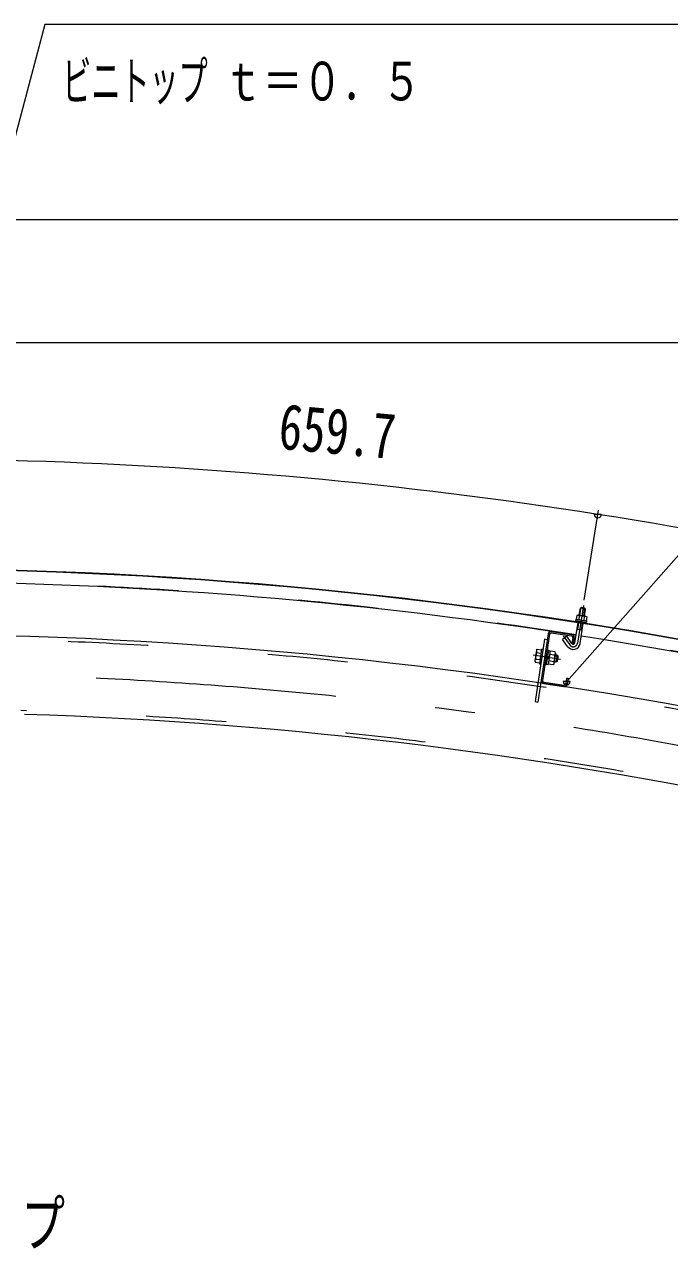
# Model space of a CAD drawing. Units: millimetres, scale not verified. Extents: x -34086 to 34091, y -14700 to 14700.
# Drawn here: x 16975 to 19553, y 6562 to 11466 of the extents above; entities that cross this region are included whole.
import ezdxf
from ezdxf.enums import TextEntityAlignment as Align

# ---------------------------------------------------------------- set-up
doc = ezdxf.new("R2010")
doc.units = ezdxf.units.MM
doc.header["$LTSCALE"] = 80
doc.linetypes.add('USER2', pattern=[10, 4, -6])
doc.linetypes.add('USER3', pattern=[24, 12, -5, 2, -5])
for name, color, linetype, lineweight in [('0-6_2-02BOLD', 7, 'Continuous', 18), ('0-7_2-12HIDDEN', 3, 'USER2', 18), ('0-8_2-22CENTER', 3, 'USER3', 18), ('0-9_2-42THIN', 4, 'Continuous', 18), ('0-A_2-52DIM', 3, 'Continuous', 18)]:
    doc.layers.add(name, color=color, linetype=linetype, lineweight=lineweight)
doc.styles.add('ＭＳ ゴシック', font='')
doc.styles.get('ＭＳ ゴシック').set_extended_font_data('MS Gothic')

msp = doc.modelspace()

# ---------------------------------------------------------------- linework, layer by layer
at = {"layer": '0-6_2-02BOLD'}
for p, q in [((19192.43, 9104.81), (19196.85, 9132.99)), ((19200.85, 9135.9), (19196.85, 9132.99)), ((19217.59, 9129.73), (19196.85, 9132.99)), ((19214.68, 9133.73), (19200.85, 9135.9)), ((19213.17, 9101.56), (19217.59, 9129.73)), ((19217.59, 9129.73), (19214.68, 9133.73)), ((19175.26, 8995.47), (19187.75, 9075.07)), ((19178.48, 9089.29), (19177.66, 9084.1)), ((19177.66, 9084.1), (19220.88, 9077.32)), ((19179.31, 9083.84), (19178.44, 9078.31)), ((19178.44, 9078.31), (19218.37, 9072.04)), ((19185.85, 9105.84), (19219.74, 9100.53)), ((19192.55, 9103.01), (19190.11, 9087.47)), ((19212.51, 9099.87), (19210.07, 9084.33)), ((19219.23, 9077.58), (19218.37, 9072.04)), ((19219.74, 9100.53), (19222.49, 9098.31)), ((19222.49, 9098.31), (19220.05, 9082.76)), ((19067.87, 9030.77), (19026.97, 8758.01)), ((19073.41, 9029.93), (19045.59, 8844.41)), ((19079.78, 9034.64), (19161.46, 9022.39)), ((19080.61, 9040.18), (19162.3, 9027.93)), ((19183.76, 9049.58), (19204.5, 9046.33)), ((19196.01, 8992.22), (19208.5, 9071.82)), ((19053.27, 9008.89), (19015.9, 8759.68)), ((19064.35, 9007.22), (19053.27, 9008.89)), ((19145.72, 8980.05), (19125.11, 9008.34)), ((19171.71, 9015.19), (19168.18, 8991.65)), ((19018.77, 8930), (19035.4, 8927.5)), ((19021.58, 8965.15), (19024.62, 8968.97)), ((19022.67, 8955.98), (19039.3, 8953.48)), ((19024.62, 8968.97), (19041.25, 8966.47)), ((19041.75, 8969.92), (19032.94, 8911.07)), ((19041.75, 8969.92), (19047.3, 8969.08)), ((19069.45, 8965.76), (19060.63, 8906.92)), ((19069.45, 8965.76), (19063.91, 8966.59)), ((19071.96, 8935.3), (19064, 8929.42)), ((19065.04, 8936.34), (19073, 8942.23)), ((19094, 8945.28), (19073.91, 8948.3)), ((19095.94, 8958.27), (19075.86, 8961.28)), ((19097.73, 8953.73), (19095.94, 8958.27)), ((19103.46, 8944.73), (19096.53, 8945.77)), ((19103.46, 8944.73), (19099.31, 8917.04)), ((19103.46, 8944.73), (19107.87, 8938.77)), ((19105.27, 8921.46), (19107.87, 8938.77)), ((19032.94, 8911.07), (19038.47, 8910.24)), ((19060.63, 8906.92), (19055.09, 8907.75)), ((19060.99, 8909.34), (19067.91, 8908.3)), ((19090.1, 8919.3), (19070.01, 8922.31)), ((19099.31, 8917.04), (19092.38, 8918.08)), ((19105.27, 8921.46), (19099.31, 8917.04)), ((19049.47, 8832.5), (19131.15, 8820.25)), ((19050.3, 8838.04), (19131.99, 8825.79)), ((19141.88, 8854.03), (19138.35, 8830.5)), ((19015.9, 8759.68), (19026.97, 8758.01))]:
    msp.add_line(p, q, dxfattribs=at)
for points in [[(19178.48, 9089.29), (19221.7, 9082.5), (19220.88, 9077.32)], [(19185.85, 9105.84), (19182.56, 9104.57), (19180.12, 9089.03)], [(19162.69, 8992.42), (19142.07, 9020.71), (19125.11, 9008.34)], [(19166.17, 9016.02), (19162.64, 8992.48), (19168.18, 8991.65)], [(19021.58, 8965.15), (19015.04, 8921.54), (19016.83, 8917.01), (19033.45, 8914.51)], [(19069.08, 8963.34), (19076.01, 8962.3), (19067.91, 8908.3)], [(19097.73, 8953.73), (19091.19, 8910.12), (19088.15, 8906.31), (19068.06, 8909.32)], [(19141.88, 8854.03), (19147.42, 8853.2), (19143.89, 8829.66)]]:
    msp.add_lwpolyline(points, dxfattribs=at)
for centre, radius, start, end in [((16419.94, -8626.52), 17916.67, 65.66528, 89.30167), ((16419.94, -8626.52), 17918.42, 65.66528, 89.30167), ((16419.94, -8626.52), 17865.92, 81.1133, 88.42862), ((19186.57, 9097.52), 8.11, 42.54817, 81.07961), ((19198.18, 9073.76), 29.79, 61.25049, 100.91093), ((19216.51, 9092.82), 8.11, 81.07961, 119.62584), ((16419.94, -8626.52), 17655.92, 65.80466, 88.854), ((19078.95, 9029.1), 11.2, 81.47133, 171.47133), ((19078.95, 9029.1), 5.6, 81.47133, 171.47133), ((19160.64, 9016.86), 11.2, 351.47133, 81.47133), ((19168.34, 8996.54), 28, 216.07961, 351.10568), ((19160.64, 9016.86), 5.6, 351.47133, 81.47133), ((19168.34, 8996.54), 7, 216.07961, 351.13176), ((16419.94, -8626.52), 17865.92, 73.73062, 81.04594), ((19025.34, 8922.37), 10.07, 130.74449, 171.47133), ((19054.52, 8937.92), 36.61, 150.44592, 192.49673), ((19031.19, 8961.34), 10.07, 171.47133, 212.19815), ((19058.26, 8937.36), 36.61, 330.44592, 12.49673), ((19087.43, 8952.91), 10.07, 310.74449, 351.47133), ((19081.58, 8913.94), 10.07, 351.47133, 32.19815), ((19051.12, 8843.58), 11.2, 171.47133, 261.47133), ((19051.12, 8843.58), 5.6, 171.47133, 261.47133), ((19132.81, 8831.33), 11.2, 261.47133, 351.47133), ((19132.81, 8831.33), 5.6, 261.47133, 351.47133), ((16419.94, -8626.52), 17344.08, 67.05199, 88.16655)]:
    msp.add_arc(centre, radius, start, end, dxfattribs=at)
at = {"layer": '0-7_2-12HIDDEN'}
for radius, start, end in [(17867.67, 81.1133, 88.42862), (17867.67, 73.73062, 81.04594), (17641.22, 65.80389, 88.854), (17358.77, 67.01984, 88.21622)]:
    msp.add_arc((16419.94, -8626.52), radius, start, end, dxfattribs=at)
at = {"layer": '0-8_2-22CENTER'}
for p, q in [((19209.26, 9144.33), (19185.63, 8993.83)), ((19127.4, 9023.01), (19154.2, 8986.24)), ((19116.96, 8928.56), (19007.93, 8944.91))]:
    msp.add_line(p, q, dxfattribs=at)
for centre, radius, start, end in [((19168.34, 8996.54), 17.5, 216.07962, 351.07962), ((16419.94, -8626.52), 17500, 65.24121, 90)]:
    msp.add_arc(centre, radius, start, end, dxfattribs=at)
at = {"layer": '0-9_2-42THIN'}
for p, q in [((19195.19, 9104.38), (19200.05, 9135.32)), ((19210.4, 9101.99), (19215.26, 9132.94)), ((19201.74, 9046.76), (19205.74, 9072.25)), ((19203.75, 9041.53), (19201.74, 9046.76)), ((19096.02, 8942.31), (19106.4, 8940.76)), ((19092.9, 8921.55), (19103.29, 8919.99))]:
    msp.add_line(p, q, dxfattribs=at)
msp.add_lwpolyline([(19183, 9044.79), (19186.52, 9049.15), (19190.52, 9074.64)], dxfattribs=at)
at = {"layer": '0-A_2-52DIM'}
for p, q in [((17055.75, 11465.9), (16461.63, 9229.15)), ((20695.74, 11465.9), (17055.75, 11465.9)), ((21465.75, 11465.9), (19142.03, 8840.15)), ((31388.25, 10685.45), (16443.25, 10685.45)), ((16443.25, 10195.45), (31388.25, 10195.45)), ((19212.44, 9164.6), (19268.92, 9524.41)), ((19280.36, 9508.11), (19252.36, 9508.11)), ((19156.03, 8840.15), (19128.03, 8840.15))]:
    msp.add_line(p, q, dxfattribs=at)
for centre, radius, start, end in [((16419.91, -8626.63), 18356.77, 81.07959, 88.46222), ((19266.36, 9508.11), 14, 180, 0), ((16419.91, -8626.64), 18356.79, 73.69698, 81.07959), ((19142.03, 8840.15), 14, 180, 0)]:
    msp.add_arc(centre, radius, start, end, dxfattribs=at)

# ---------------------------------------------------------------- texts
at = {"layer": '0-A_2-52DIM', "color": 7, "style": 'ＭＳ ゴシック'}
for s, height, width, p in [('ビニトップ ', 155, 0.55, (17125.75, 11115.91)), ('ｔ＝０．５', 155, 0.75, (17768.73, 11115.91)), ('側柱：丸パイプ', 182.3, 0.7, (15918.25, 6527.77))]:
    msp.add_text(s, height=height, dxfattribs=dict(at, width=width)).set_placement(p, align=Align.BOTTOM_LEFT)
at = {"layer": '0-A_2-52DIM', "color": 7, "style": 'ＭＳ ゴシック', "width": 0.75}
msp.add_text('659.7', height=182.3, rotation=354.771, dxfattribs=at).set_placement((17980.26, 9716.78), align=Align.BOTTOM_LEFT)

doc.saveas('drawing.dxf')
